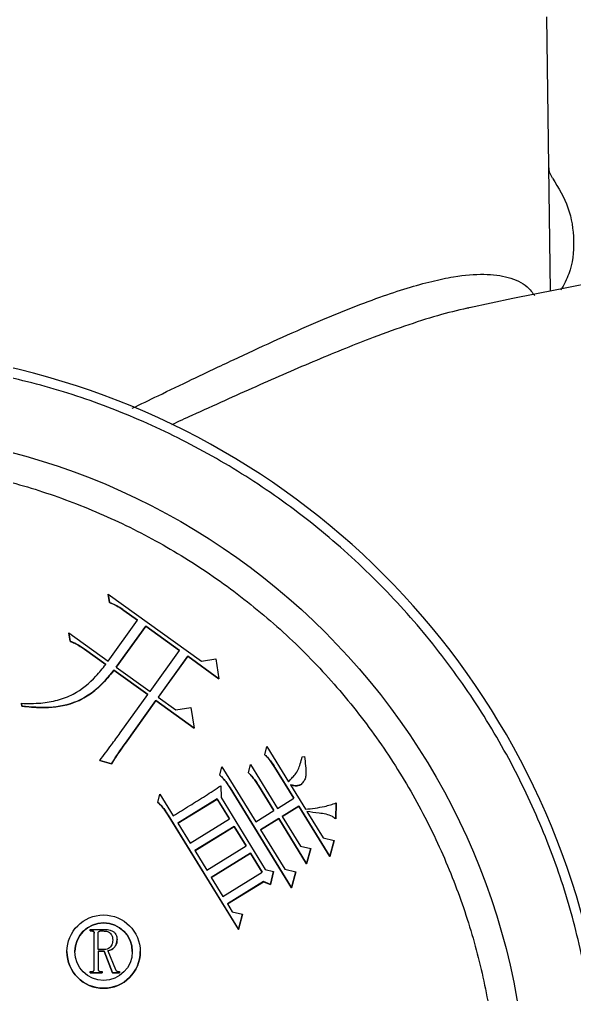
# Model space of a CAD drawing. Header units: millimetres. Extents: x 2404 to 4548, y 1024 to 2541.
# Drawn here: x 3930.8 to 3988.3, y 2233.1 to 2333.9 of the extents above; entities that cross this region are included whole.
import ezdxf

# ---------------------------------------------------------------- set-up
doc = ezdxf.new("R2010")
doc.units = ezdxf.units.MM

msp = doc.modelspace()

# ---------------------------------------------------------------- linework, layer by layer
at = {"color": 7, "linetype": 'Continuous', "lineweight": 25}
for p, q in [((3985.771, 2305.811), (3985.399, 2334.176)), ((3977.119, 2304.04), (3977.317, 2304.076)), ((3940.154, 2273.604), (3940.01, 2274.477)), ((3940.01, 2274.477), (3949.673, 2267.535)), ((3940.01, 2274.477), (3940.01, 2274.475)), ((3940.01, 2274.475), (3940.154, 2273.602)), ((3940.154, 2273.604), (3940.154, 2273.602)), ((3943.046, 2271.783), (3941.634, 2272.798)), ((3941.634, 2272.798), (3941.634, 2272.795)), ((3941.634, 2272.795), (3943.045, 2271.782)), ((3940, 2267.545), (3943.046, 2271.783)), ((3936.075, 2269.595), (3935.932, 2270.468)), ((3935.932, 2270.468), (3940, 2267.545)), ((3935.932, 2270.468), (3935.932, 2270.466)), ((3935.932, 2270.466), (3936.075, 2269.592)), ((3943.894, 2271.174), (3940.848, 2266.936)), ((3940.849, 2266.936), (3943.894, 2271.172)), ((3947.397, 2268.657), (3943.894, 2271.174)), ((3943.894, 2271.174), (3943.894, 2271.172)), ((3943.894, 2271.172), (3947.396, 2268.656)), ((3936.075, 2269.595), (3936.075, 2269.592)), ((3939.756, 2267.206), (3937.552, 2268.788)), ((3937.552, 2268.788), (3937.552, 2268.786)), ((3937.552, 2268.786), (3939.756, 2267.204)), ((3944.351, 2264.419), (3947.397, 2268.657)), ((3948.245, 2268.048), (3945.199, 2263.81)), ((3945.2, 2263.81), (3948.245, 2268.046)), ((3951.466, 2265.732), (3948.245, 2268.048)), ((3948.245, 2268.048), (3948.245, 2268.046)), ((3948.245, 2268.046), (3951.466, 2265.729)), ((3949.673, 2267.535), (3951.132, 2267.771)), ((3951.132, 2267.771), (3951.466, 2265.732)), ((3944.107, 2264.08), (3940.604, 2266.597)), ((3940.604, 2266.597), (3940.604, 2266.595)), ((3940.604, 2266.595), (3944.106, 2264.079)), ((3940.848, 2266.936), (3944.351, 2264.419)), ((3951.466, 2265.732), (3951.466, 2265.729)), ((3941.264, 2260.125), (3944.107, 2264.08)), ((3944.955, 2263.471), (3941.788, 2259.064)), ((3941.788, 2259.062), (3944.955, 2263.469)), ((3948.91, 2260.628), (3944.955, 2263.471)), ((3944.955, 2263.471), (3944.955, 2263.469)), ((3944.955, 2263.469), (3948.91, 2260.626)), ((3945.199, 2263.81), (3947.007, 2262.511)), ((3931.09, 2262.893), (3931.041, 2263.186)), ((3931.041, 2263.186), (3931.041, 2263.184)), ((3931.041, 2263.184), (3931.09, 2262.891)), ((3931.09, 2262.893), (3931.09, 2262.891)), ((3947.007, 2262.511), (3948.561, 2262.765)), ((3948.561, 2262.765), (3948.91, 2260.628)), ((3948.91, 2260.628), (3948.91, 2260.626)), ((3941.788, 2259.064), (3941.788, 2259.062)), ((3956.216, 2257.868), (3956.422, 2258.726)), ((3956.422, 2258.726), (3958.674, 2255.064)), ((3960.097, 2257.647), (3960.31, 2257.699)), ((3940.342, 2256.932), (3939.137, 2257.281)), ((3939.137, 2257.281), (3939.137, 2257.279)), ((3939.137, 2257.279), (3940.342, 2256.93)), ((3940.342, 2256.932), (3940.342, 2256.93)), ((3951.577, 2255.747), (3951.783, 2256.605)), ((3951.783, 2256.605), (3955.271, 2250.933)), ((3954.513, 2256.004), (3954.719, 2256.864)), ((3954.719, 2256.864), (3957.516, 2252.315)), ((3959.229, 2253.368), (3957.267, 2256.558)), ((3957.267, 2256.558), (3957.267, 2256.556)), ((3957.267, 2256.556), (3959.228, 2253.368)), ((3960.467, 2256.118), (3960.467, 2256.12)), ((3951.673, 2254.665), (3951.685, 2253.451)), ((3958.988, 2244.099), (3952.628, 2254.437)), ((3952.628, 2254.437), (3952.628, 2254.435)), ((3952.628, 2254.435), (3958.988, 2244.097)), ((3957.161, 2252.097), (3955.564, 2254.696)), ((3955.564, 2254.696), (3955.564, 2254.694)), ((3955.564, 2254.694), (3957.16, 2252.096)), ((3958.857, 2254.768), (3960.421, 2252.228)), ((3945.161, 2252.939), (3945.367, 2253.797)), ((3945.367, 2253.797), (3946.746, 2251.552)), ((3951.295, 2253.291), (3947.219, 2250.784)), ((3947.22, 2250.783), (3951.295, 2253.289)), ((3952.569, 2251.224), (3951.295, 2253.291)), ((3951.295, 2253.291), (3951.295, 2253.289)), ((3951.295, 2253.289), (3952.568, 2251.223)), ((3951.685, 2253.451), (3956.265, 2246.007)), ((3957.516, 2252.315), (3959.229, 2253.368)), ((3959.738, 2252.541), (3958.024, 2251.488)), ((3958.025, 2251.487), (3959.738, 2252.539)), ((3962.935, 2247.343), (3959.738, 2252.541)), ((3959.738, 2252.541), (3959.738, 2252.539)), ((3959.738, 2252.539), (3962.935, 2247.341)), ((3963.601, 2252.88), (3963.56, 2251.226)), ((3963.56, 2251.224), (3963.601, 2252.878)), ((3963.601, 2252.88), (3963.601, 2252.878)), ((3953.481, 2239.814), (3946.212, 2251.629)), ((3946.212, 2251.629), (3946.212, 2251.627)), ((3946.212, 2251.627), (3953.481, 2239.812)), ((3955.271, 2250.933), (3957.161, 2252.097)), ((3958.024, 2251.488), (3959.915, 2248.416)), ((3960.565, 2251.992), (3962.237, 2249.274)), ((3947.219, 2250.784), (3948.493, 2248.717)), ((3948.493, 2248.717), (3952.569, 2251.224)), ((3953.039, 2250.456), (3948.963, 2247.949)), ((3948.964, 2247.947), (3953.039, 2250.454)), ((3954.277, 2248.447), (3953.039, 2250.456)), ((3953.039, 2250.456), (3953.039, 2250.454)), ((3953.039, 2250.454), (3954.276, 2248.447)), ((3957.67, 2251.27), (3955.78, 2250.106)), ((3955.78, 2250.105), (3957.67, 2251.268)), ((3960.542, 2246.603), (3957.67, 2251.27)), ((3957.67, 2251.27), (3957.67, 2251.268)), ((3957.67, 2251.268), (3960.542, 2246.601)), ((3963.56, 2251.226), (3963.56, 2251.224)), ((3955.78, 2250.106), (3958.289, 2246.03)), ((3962.237, 2249.274), (3963.382, 2249.002)), ((3950.201, 2245.94), (3954.277, 2248.447)), ((3959.915, 2248.416), (3960.965, 2248.165)), ((3963.382, 2249.002), (3962.935, 2247.343)), ((3962.935, 2247.341), (3963.382, 2249)), ((3963.382, 2249.002), (3963.382, 2249)), ((3948.963, 2247.949), (3950.201, 2245.94)), ((3954.75, 2247.679), (3950.673, 2245.172)), ((3950.674, 2245.171), (3954.75, 2247.677)), ((3955.946, 2245.73), (3954.75, 2247.679)), ((3954.75, 2247.679), (3954.75, 2247.677)), ((3954.75, 2247.677), (3955.946, 2245.729)), ((3960.965, 2248.165), (3960.542, 2246.603)), ((3960.542, 2246.601), (3960.965, 2248.162)), ((3960.965, 2248.165), (3960.965, 2248.162)), ((3962.935, 2247.343), (3962.935, 2247.341)), ((3960.542, 2246.603), (3960.542, 2246.601)), ((3951.87, 2243.223), (3955.946, 2245.73)), ((3956.265, 2246.007), (3957.125, 2245.804)), ((3957.125, 2245.804), (3956.807, 2244.466)), ((3956.807, 2244.464), (3957.125, 2245.802)), ((3957.125, 2245.804), (3957.125, 2245.802)), ((3958.289, 2246.03), (3959.432, 2245.758)), ((3959.432, 2245.758), (3958.988, 2244.099)), ((3958.988, 2244.097), (3959.432, 2245.756)), ((3959.432, 2245.758), (3959.432, 2245.756)), ((3950.673, 2245.172), (3951.87, 2243.223)), ((3956.065, 2244.743), (3952.343, 2242.455)), ((3952.344, 2242.453), (3956.065, 2244.741)), ((3956.807, 2244.466), (3956.065, 2244.743)), ((3956.065, 2244.743), (3956.065, 2244.741)), ((3956.065, 2244.741), (3956.807, 2244.464)), ((3956.807, 2244.466), (3956.807, 2244.464)), ((3958.988, 2244.099), (3958.988, 2244.097)), ((3952.343, 2242.455), (3952.851, 2241.628)), ((3952.851, 2241.628), (3953.902, 2241.379)), ((3953.902, 2241.379), (3953.481, 2239.814)), ((3953.481, 2239.812), (3953.902, 2241.377)), ((3953.902, 2241.379), (3953.902, 2241.377)), ((3938.164, 2239.645), (3938.164, 2239.803)), ((3938.164, 2239.803), (3939.664, 2239.803)), ((3938.322, 2239.645), (3938.164, 2239.645)), ((3938.164, 2239.645), (3938.164, 2239.643)), ((3938.164, 2239.643), (3938.322, 2239.643)), ((3938.322, 2239.645), (3938.322, 2239.643)), ((3938.559, 2235.671), (3938.559, 2239.435)), ((3938.98, 2237.724), (3938.98, 2239.435)), ((3939.217, 2239.645), (3939.506, 2239.645)), ((3939.217, 2239.645), (3939.217, 2239.643)), ((3939.217, 2239.643), (3939.506, 2239.643)), ((3939.506, 2239.645), (3939.506, 2239.643)), ((3953.481, 2239.814), (3953.481, 2239.812)), ((3935.744, 2237.507), (3935.744, 2237.505)), ((3939.559, 2237.724), (3938.98, 2237.724)), ((3939.585, 2237.566), (3938.98, 2237.566)), ((3938.98, 2237.566), (3938.98, 2235.671)), ((3938.98, 2237.564), (3939.585, 2237.564)), ((3940.453, 2235.303), (3939.585, 2237.566)), ((3939.585, 2237.566), (3939.585, 2237.564)), ((3939.585, 2237.564), (3940.453, 2235.301)), ((3939.98, 2237.593), (3940.769, 2235.645)), ((3943.329, 2237.505), (3943.329, 2237.507)), ((3938.164, 2235.303), (3938.164, 2235.461)), ((3938.164, 2235.461), (3938.322, 2235.461)), ((3939.374, 2235.303), (3938.164, 2235.303)), ((3938.164, 2235.303), (3938.164, 2235.301)), ((3938.164, 2235.301), (3939.374, 2235.301)), ((3939.217, 2235.461), (3939.374, 2235.461)), ((3939.374, 2235.461), (3939.374, 2235.303)), ((3939.374, 2235.303), (3939.374, 2235.301)), ((3941.19, 2235.303), (3940.453, 2235.303)), ((3940.453, 2235.303), (3940.453, 2235.301)), ((3940.453, 2235.301), (3941.19, 2235.301)), ((3941.032, 2235.461), (3941.19, 2235.461)), ((3941.19, 2235.461), (3941.19, 2235.303)), ((3941.19, 2235.303), (3941.19, 2235.301))]:
    msp.add_line(p, q, dxfattribs=at)
for centre, radius in [((3911.921, 2219.952), 71.5), ((3939.537, 2237.507), 3.792), ((3939.537, 2237.507), 2.971)]:
    msp.add_circle(centre, radius, dxfattribs=at)
for centre, radius, start, end in [((4113.11, 1661.374), 656.897, 95.489386, 101.924805), ((3911.922, 2219.95), 80, 10.30617, 79.69396), ((3939.537, 2237.505), 2.971, 0.0001, 179.9999), ((3939.537, 2237.505), 3.792, 180.00009, 359.99975)]:
    msp.add_arc(centre, radius, start, end, dxfattribs=at)
for points, knots in [([(3985.992, 2317.484), (3985.882, 2317.661), (3985.661, 2318.017), (3985.622, 2318.435), (3985.603, 2318.644)], [0, 0, 0, 0, 0.4971187, 1, 1, 1, 1]), ([(3985.992, 2317.484), (3986.594, 2316.491), (3987.798, 2314.505), (3988.299, 2311.031), (3988.005, 2308.036), (3987.147, 2306.465), (3986.844, 2305.909)], [0, 0, 0, 0, 0.2818923, 0.5637846, 0.8456768, 1, 1, 1, 1]), ([(3942.488, 2293.692), (3943.384, 2294.125), (3945.492, 2295.143), (3949, 2296.831), (3952.984, 2298.726), (3957.096, 2300.63), (3961.042, 2302.381), (3964.741, 2303.92), (3968.047, 2305.175), (3970.948, 2306.14), (3973.492, 2306.846), (3976.214, 2307.41), (3978.955, 2307.656), (3981.485, 2307.3), (3983.226, 2306.552), (3983.897, 2305.658), (3984.136, 2305.339)], [0, 0, 0, 0, 0.0451429, 0.106195, 0.1818406, 0.2569786, 0.3330669, 0.4089578, 0.4809324, 0.5453703, 0.6077302, 0.6681576, 0.7628826, 0.854957, 0.9482806, 1, 1, 1, 1]), ([(3977.507, 2304.123), (3976.517, 2303.893), (3974.517, 2303.43), (3971.128, 2302.358), (3966.873, 2300.827), (3961.629, 2298.708), (3955.333, 2295.964), (3950.286, 2293.68), (3947.268, 2292.302), (3946.559, 2291.977)], [0, 0, 0, 0, 0.122639, 0.2477412, 0.3757787, 0.5645067, 0.75334, 0.9420073, 1, 1, 1, 1]), ([(3989.647, 2234.085), (3989.121, 2236.581), (3988.058, 2241.619), (3985.52, 2248.996), (3982.25, 2256.238), (3978.188, 2263.217), (3973.376, 2269.82), (3967.884, 2275.913), (3961.79, 2281.406), (3955.187, 2286.218), (3948.208, 2290.28), (3940.966, 2293.55), (3933.589, 2296.088), (3928.551, 2297.151), (3926.055, 2297.677)], [0, 0, 0, 0, 0.0799588, 0.1613715, 0.2441424, 0.3288926, 0.4142166, 0.5, 0.5857784, 0.6711024, 0.7558576, 0.8386237, 0.9200388, 1, 1, 1, 1]), ([(3843.422, 2219.958), (3843.476, 2222.047), (3843.586, 2226.225), (3844.496, 2232.564), (3845.982, 2238.917), (3848.156, 2245.282), (3850.987, 2251.506), (3854.501, 2257.528), (3858.655, 2263.22), (3863.398, 2268.481), (3868.66, 2273.225), (3874.352, 2277.379), (3880.374, 2280.893), (3886.597, 2283.724), (3892.963, 2285.896), (3899.315, 2287.391), (3905.654, 2288.268), (3911.921, 2288.553), (3918.189, 2288.268), (3924.527, 2287.391), (3930.88, 2285.896), (3937.246, 2283.724), (3943.469, 2280.893), (3949.492, 2277.379), (3955.183, 2273.225), (3960.445, 2268.481), (3965.188, 2263.22), (3969.342, 2257.528), (3972.856, 2251.506), (3975.687, 2245.282), (3977.861, 2238.917), (3979.347, 2232.564), (3980.257, 2226.226), (3980.367, 2222.047), (3980.422, 2219.958)], [0, 0, 0, 0, 0.02912361, 0.05824846, 0.08912004, 0.11999406, 0.1519015, 0.18431275, 0.21706879, 0.24999999, 0.2829312, 0.31568724, 0.34809849, 0.38000593, 0.41087751, 0.44175153, 0.47087453, 0.49999999, 0.52912299, 0.55824846, 0.58912004, 0.61999406, 0.6519015, 0.68431275, 0.71706879, 0.74999999, 0.7829312, 0.81568724, 0.84809849, 0.88000593, 0.91087751, 0.94175153, 0.97087515, 1, 1, 1, 1]), ([(3941.634, 2272.798), (3941.497, 2272.893), (3941.223, 2273.083), (3940.734, 2273.365), (3940.367, 2273.516), (3940.154, 2273.604)], [0, 0, 0, 0, 0.2959723, 0.5921499, 1, 1, 1, 1]), ([(3940.154, 2273.602), (3940.309, 2273.54), (3940.619, 2273.415), (3941.117, 2273.149), (3941.444, 2272.925), (3941.634, 2272.795)], [0, 0, 0, 0, 0.2959938, 0.5922002, 1, 1, 1, 1]), ([(3937.552, 2268.788), (3937.415, 2268.883), (3937.141, 2269.073), (3936.653, 2269.355), (3936.287, 2269.507), (3936.075, 2269.595)], [0, 0, 0, 0, 0.2963846, 0.5929775, 1, 1, 1, 1]), ([(3936.075, 2269.592), (3936.23, 2269.53), (3936.539, 2269.404), (3937.037, 2269.139), (3937.363, 2268.915), (3937.552, 2268.786)], [0, 0, 0, 0, 0.29640362, 0.59301786, 1, 1, 1, 1]), ([(3931.041, 2263.186), (3931.71, 2263.173), (3932.963, 2263.149), (3934.778, 2263.46), (3936.822, 2264.219), (3938.478, 2265.604), (3939.428, 2266.795), (3939.756, 2267.206)], [0, 0, 0, 0, 0.1989974, 0.3726503, 0.5456254, 0.8432566, 1, 1, 1, 1]), ([(3940.604, 2266.597), (3940.18, 2266.08), (3939.114, 2264.777), (3936.891, 2263.212), (3933.951, 2262.626), (3932.041, 2262.805), (3931.09, 2262.893)], [0, 0, 0, 0, 0.1857159, 0.4679578, 0.7348593, 1, 1, 1, 1]), ([(3931.09, 2262.891), (3931.753, 2262.824), (3933.423, 2262.654), (3935.655, 2262.883), (3937.534, 2263.715), (3939.123, 2264.821), (3940.029, 2265.907), (3940.604, 2266.595)], [0, 0, 0, 0, 0.185366, 0.4664547, 0.6092257, 0.7523052, 1, 1, 1, 1]), ([(3939.137, 2257.281), (3939.34, 2257.546), (3939.746, 2258.074), (3940.302, 2258.814), (3940.809, 2259.497), (3941.112, 2259.915), (3941.264, 2260.125)], [0, 0, 0, 0, 0.2816241, 0.5632509, 0.7816188, 1, 1, 1, 1]), ([(3941.788, 2259.064), (3941.594, 2258.792), (3941.249, 2258.306), (3940.769, 2257.594), (3940.484, 2257.153), (3940.342, 2256.932)], [0, 0, 0, 0, 0.3881543, 0.694028, 1, 1, 1, 1]), ([(3940.342, 2256.93), (3940.523, 2257.21), (3940.846, 2257.71), (3941.331, 2258.419), (3941.635, 2258.848), (3941.788, 2259.062)], [0, 0, 0, 0, 0.3881545, 0.6940292, 1, 1, 1, 1]), ([(3957.267, 2256.558), (3957.176, 2256.698), (3956.995, 2256.978), (3956.655, 2257.427), (3956.377, 2257.707), (3956.216, 2257.868)], [0, 0, 0, 0, 0.2970338, 0.5942695, 1, 1, 1, 1]), ([(3956.216, 2257.866), (3956.335, 2257.749), (3956.572, 2257.514), (3956.927, 2257.078), (3957.142, 2256.747), (3957.267, 2256.556)], [0, 0, 0, 0, 0.297059, 0.59435, 1, 1, 1, 1]), ([(3959.357, 2255.808), (3959.464, 2255.984), (3959.677, 2256.333), (3959.897, 2256.962), (3960.026, 2257.402), (3960.097, 2257.647)], [0, 0, 0, 0, 0.3080819, 0.6148901, 1, 1, 1, 1]), ([(3960.31, 2257.699), (3960.356, 2257.369), (3960.443, 2256.732), (3960.496, 2255.955), (3960.4, 2255.344), (3960.191, 2255.022), (3960.023, 2254.853), (3959.974, 2254.804)], [0, 0, 0, 0, 0.3287543, 0.6337994, 0.7646363, 0.9315296, 1, 1, 1, 1]), ([(3952.628, 2254.437), (3952.538, 2254.577), (3952.356, 2254.857), (3952.017, 2255.305), (3951.738, 2255.585), (3951.577, 2255.747)], [0, 0, 0, 0, 0.2970338, 0.5942695, 1, 1, 1, 1]), ([(3951.577, 2255.745), (3951.696, 2255.627), (3951.933, 2255.393), (3952.288, 2254.956), (3952.504, 2254.625), (3952.628, 2254.435)], [0, 0, 0, 0, 0.297059, 0.59435, 1, 1, 1, 1]), ([(3955.564, 2254.696), (3955.473, 2254.836), (3955.292, 2255.116), (3954.953, 2255.564), (3954.674, 2255.843), (3954.513, 2256.004)], [0, 0, 0, 0, 0.2973696, 0.5949685, 1, 1, 1, 1]), ([(3954.513, 2256.001), (3954.632, 2255.884), (3954.869, 2255.65), (3955.225, 2255.215), (3955.44, 2254.885), (3955.564, 2254.694)], [0, 0, 0, 0, 0.2973888, 0.5950408, 1, 1, 1, 1]), ([(3958.674, 2255.064), (3958.781, 2255.194), (3958.941, 2255.389), (3959.176, 2255.631), (3959.297, 2255.749), (3959.357, 2255.808)], [0, 0, 0, 0, 0.4983742, 0.7490822, 1, 1, 1, 1]), ([(3946.746, 2251.552), (3947.313, 2251.903), (3948.423, 2252.588), (3950.073, 2253.614), (3951.139, 2254.315), (3951.673, 2254.665)], [0, 0, 0, 0, 0.3431832, 0.6715556, 1, 1, 1, 1]), ([(3959.974, 2254.804), (3959.845, 2254.75), (3959.563, 2254.63), (3959.169, 2254.683), (3958.934, 2254.747), (3958.857, 2254.768)], [0, 0, 0, 0, 0.3603885, 0.7895238, 1, 1, 1, 1]), ([(3958.857, 2254.766), (3958.988, 2254.731), (3959.253, 2254.661), (3959.649, 2254.651), (3959.874, 2254.756), (3959.974, 2254.802)], [0, 0, 0, 0, 0.3565847, 0.7163644, 1, 1, 1, 1]), ([(3946.212, 2251.629), (3946.121, 2251.769), (3945.94, 2252.05), (3945.601, 2252.498), (3945.322, 2252.778), (3945.161, 2252.939)], [0, 0, 0, 0, 0.2970338, 0.5942695, 1, 1, 1, 1]), ([(3945.161, 2252.937), (3945.28, 2252.82), (3945.517, 2252.585), (3945.872, 2252.149), (3946.087, 2251.818), (3946.212, 2251.627)], [0, 0, 0, 0, 0.297059, 0.59435, 1, 1, 1, 1]), ([(3960.421, 2252.228), (3960.752, 2252.266), (3961.414, 2252.343), (3962.486, 2252.521), (3963.202, 2252.752), (3963.601, 2252.88)], [0, 0, 0, 0, 0.3073895, 0.6148574, 1, 1, 1, 1]), ([(3963.56, 2251.226), (3963.446, 2251.312), (3962.949, 2251.686), (3961.868, 2251.82), (3960.982, 2251.937), (3960.565, 2251.992)], [0, 0, 0, 0, 0.1355582, 0.5925172, 1, 1, 1, 1]), ([(3938.559, 2239.435), (3938.557, 2239.466), (3938.555, 2239.515), (3938.525, 2239.576), (3938.485, 2239.613), (3938.416, 2239.642), (3938.361, 2239.644), (3938.322, 2239.645)], [0, 0, 0, 0, 0.2504106, 0.398556, 0.5474402, 0.6862357, 1, 1, 1, 1]), ([(3938.322, 2239.643), (3938.359, 2239.642), (3938.415, 2239.64), (3938.485, 2239.612), (3938.525, 2239.573), (3938.552, 2239.517), (3938.558, 2239.468), (3938.559, 2239.437), (3938.559, 2239.433)], [0, 0, 0, 0, 0.3046765, 0.4550368, 0.6065485, 0.7453901, 0.9603697, 1, 1, 1, 1]), ([(3938.98, 2239.435), (3938.981, 2239.462), (3938.984, 2239.508), (3939.015, 2239.568), (3939.066, 2239.612), (3939.135, 2239.641), (3939.189, 2239.644), (3939.217, 2239.645)], [0, 0, 0, 0, 0.2228941, 0.3848357, 0.547319, 0.7730719, 1, 1, 1, 1]), ([(3938.98, 2239.433), (3938.981, 2239.459), (3938.984, 2239.506), (3939.015, 2239.565), (3939.066, 2239.609), (3939.135, 2239.639), (3939.189, 2239.642), (3939.217, 2239.643)], [0, 0, 0, 0, 0.2228941, 0.3848357, 0.547319, 0.7730719, 1, 1, 1, 1]), ([(3939.506, 2239.645), (3939.648, 2239.638), (3939.874, 2239.626), (3940.159, 2239.489), (3940.346, 2239.29), (3940.463, 2239.015), (3940.474, 2238.806), (3940.48, 2238.698)], [0, 0, 0, 0, 0.2723579, 0.4349177, 0.5983033, 0.7904262, 1, 1, 1, 1]), ([(3939.506, 2239.643), (3939.648, 2239.636), (3939.874, 2239.624), (3940.159, 2239.486), (3940.346, 2239.288), (3940.463, 2239.013), (3940.474, 2238.804), (3940.48, 2238.696)], [0, 0, 0, 0, 0.2723579, 0.4349177, 0.5983033, 0.7904262, 1, 1, 1, 1]), ([(3939.664, 2239.803), (3939.852, 2239.794), (3940.156, 2239.778), (3940.525, 2239.612), (3940.753, 2239.405), (3940.903, 2239.112), (3940.918, 2238.884), (3940.927, 2238.75)], [0, 0, 0, 0, 0.30018461, 0.48444422, 0.63593427, 0.78774483, 1, 1, 1, 1]), ([(3940.48, 2238.698), (3940.469, 2238.527), (3940.452, 2238.269), (3940.258, 2237.979), (3940.038, 2237.821), (3939.796, 2237.735), (3939.63, 2237.727), (3939.559, 2237.724)], [0, 0, 0, 0, 0.3308835, 0.5011791, 0.6709162, 0.8596877, 1, 1, 1, 1]), ([(3940.927, 2238.75), (3940.918, 2238.603), (3940.902, 2238.345), (3940.731, 2238.01), (3940.467, 2237.771), (3940.205, 2237.633), (3940.027, 2237.601), (3939.98, 2237.593)], [0, 0, 0, 0, 0.267946, 0.4692773, 0.6704052, 0.9119953, 1, 1, 1, 1]), ([(3939.98, 2237.59), (3940.124, 2237.63), (3940.395, 2237.704), (3940.695, 2237.963), (3940.886, 2238.296), (3940.923, 2238.568), (3940.927, 2238.728), (3940.927, 2238.748)], [0, 0, 0, 0, 0.2708017, 0.5092108, 0.7050775, 0.9633829, 1, 1, 1, 1]), ([(3938.322, 2235.461), (3938.367, 2235.463), (3938.43, 2235.465), (3938.502, 2235.505), (3938.539, 2235.552), (3938.557, 2235.61), (3938.558, 2235.652), (3938.559, 2235.671)], [0, 0, 0, 0, 0.3640306, 0.510061, 0.6558643, 0.8438409, 1, 1, 1, 1]), ([(3938.98, 2235.671), (3938.981, 2235.646), (3938.984, 2235.601), (3939.013, 2235.541), (3939.061, 2235.497), (3939.131, 2235.467), (3939.186, 2235.463), (3939.217, 2235.461)], [0, 0, 0, 0, 0.2102235, 0.3757588, 0.5425339, 0.746796, 1, 1, 1, 1]), ([(3940.769, 2235.645), (3940.783, 2235.62), (3940.81, 2235.57), (3940.867, 2235.508), (3940.945, 2235.468), (3941.002, 2235.463), (3941.032, 2235.461)], [0, 0, 0, 0, 0.2494577, 0.5009802, 0.7310389, 1, 1, 1, 1])]:
    msp.add_open_spline(points, degree=3, knots=knots, dxfattribs=at)

doc.saveas('drawing.dxf')
